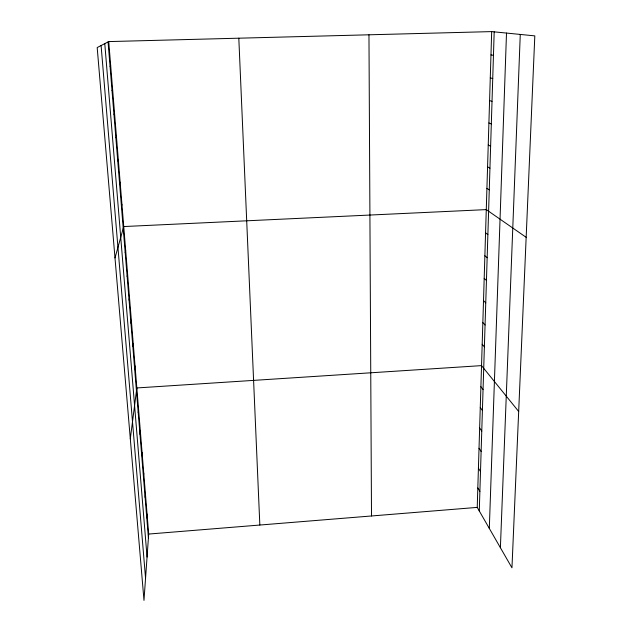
<?xml version="1.0" encoding="UTF-8"?>
<svg xmlns="http://www.w3.org/2000/svg" width="632" height="632" viewBox="0 0 632 632"><rect width="100%" height="100%" fill="white"/><g stroke="black" fill="none" stroke-linecap="round" stroke-linejoin="round"><path stroke-width="0.95" d="M491.68 31.6L534.814 35.874L511.959 567.828L477.231 507.393L491.68 31.6L108.728 41.586L97.186 47.566L143.985 600.4L148.686 534.056L108.728 41.586M479.277 510.964L494.185 31.845M489.31 528.423L506.501 33.069M500.394 547.707L520.27 34.436M146.774 517.813L147.066 514.037M145.115 497.4L145.415 493.742M143.432 476.694L143.748 473.171M141.718 455.704L142.058 452.307M139.988 434.413L140.336 431.15M138.234 412.822L138.598 409.702M130.31 438.806L136.836 387.945L481.537 365.62L518.674 411.472M134.64 368.701L135.043 365.881M132.807 346.162L133.226 343.492M130.95 323.292L131.385 320.78M129.062 300.089L129.513 297.743M127.143 276.54L127.617 274.359M125.199 252.634L125.689 250.627M115 257.935L123.738 226.548L486.277 209.611L526.156 237.316M121.423 206.182L121.952 204.523M119.59 183.683L120.135 182.198M117.742 160.876L118.303 159.572M115.854 137.752L116.438 136.63M113.95 114.305L114.55 113.365M112.014 90.518L112.638 89.776M110.055 66.4L110.695 65.846M148.686 534.056L477.231 507.393M490.977 54.905L493.45 55.34M490.274 77.902L492.731 78.518M489.587 100.583L492.02 101.381M488.907 122.971L491.317 123.943M488.236 145.06L490.63 146.197M487.572 166.864L489.942 168.159M486.917 188.375L489.271 189.837M485.566 232.853L487.872 234.638M484.87 255.763L487.154 257.714M484.183 278.349L486.45 280.458M483.512 300.627L485.755 302.886M482.84 322.589L485.068 324.998M482.184 344.25L484.389 346.81M480.897 386.697L483.053 389.525M480.265 407.49L482.406 410.452M479.641 428.006L481.766 431.095M479.024 448.246L481.134 451.461M478.416 468.225L480.502 471.559M477.824 487.936L479.886 491.388M104.778 43.632L147.059 557.076M101.096 45.536L145.558 578.248M108.064 41.933L148.409 537.958M238.809 38.197L259.839 525.034M368.962 34.8L371.505 515.973"/></g></svg>
